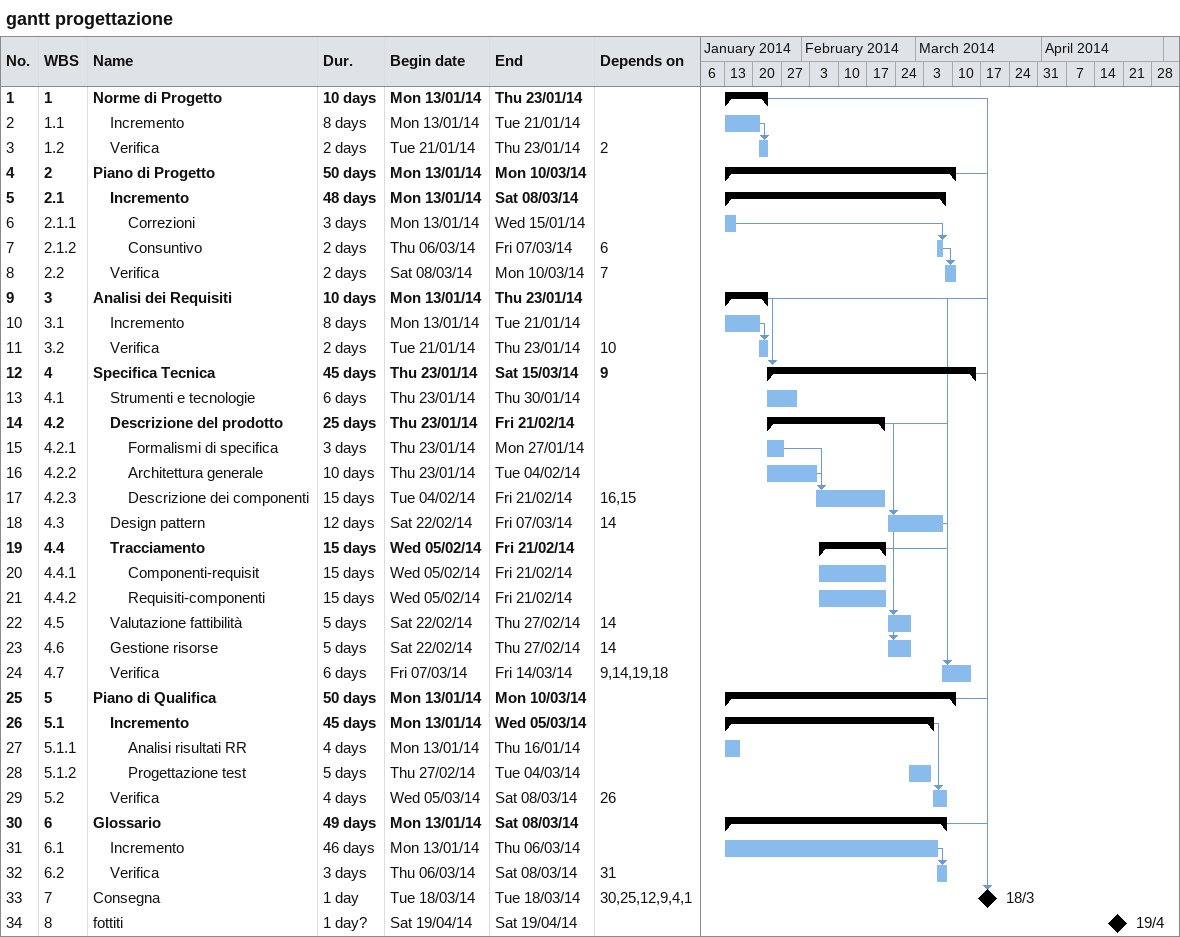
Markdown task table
gantt progettazione

| ID | WBS | Task | Duration | Start | Finish | Predecessors |
|---|---|---|---|---|---|---|
| 1 | 1 | **Norme di Progetto** | 10d | 2014-01-13 | 2014-01-23 |  |
| 2 | 1.1 | Incremento | 8d | 2014-01-13 | 2014-01-21 |  |
| 3 | 1.2 | Verifica | 2d | 2014-01-21 | 2014-01-23 | 2 |
| 4 | 2 | **Piano di Progetto** | 50d | 2014-01-13 | 2014-03-10 |  |
| 5 | 2.1 | **Incremento** | 48d | 2014-01-13 | 2014-03-08 |  |
| 6 | 2.1.1 | Correzioni | 3d | 2014-01-13 | 2014-01-15 |  |
| 7 | 2.1.2 | Consuntivo | 2d | 2014-03-06 | 2014-03-07 | 6 |
| 8 | 2.2 | Verifica | 2d | 2014-03-08 | 2014-03-10 | 7 |
| 9 | 3 | **Analisi dei Requisiti** | 10d | 2014-01-13 | 2014-01-23 |  |
| 10 | 3.1 | Incremento | 8d | 2014-01-13 | 2014-01-21 |  |
| 11 | 3.2 | Verifica | 2d | 2014-01-21 | 2014-01-23 | 10 |
| 12 | 4 | **Specifica Tecnica** | 45d | 2014-01-23 | 2014-03-15 | 9 |
| 13 | 4.1 | Strumenti e tecnologie | 6d | 2014-01-23 | 2014-01-30 |  |
| 14 | 4.2 | **Descrizione del prodotto** | 25d | 2014-01-23 | 2014-02-21 |  |
| 15 | 4.2.1 | Formalismi di specifica | 3d | 2014-01-23 | 2014-01-27 |  |
| 16 | 4.2.2 | Architettura generale | 10d | 2014-01-23 | 2014-02-04 |  |
| 17 | 4.2.3 | Descrizione dei componenti | 15d | 2014-02-04 | 2014-02-21 | 16, 15 |
| 18 | 4.3 | Design pattern | 12d | 2014-02-22 | 2014-03-07 | 14 |
| 19 | 4.4 | **Tracciamento** | 15d | 2014-02-05 | 2014-02-21 |  |
| 20 | 4.4.1 | Componenti-requisit | 15d | 2014-02-05 | 2014-02-21 |  |
| 21 | 4.4.2 | Requisiti-componenti | 15d | 2014-02-05 | 2014-02-21 |  |
| 22 | 4.5 | Valutazione fattibilità | 5d | 2014-02-22 | 2014-02-27 | 14 |
| 23 | 4.6 | Gestione risorse | 5d | 2014-02-22 | 2014-02-27 | 14 |
| 24 | 4.7 | Verifica | 6d | 2014-03-07 | 2014-03-14 | 9, 14, 19, 18 |
| 25 | 5 | **Piano di Qualifica** | 50d | 2014-01-13 | 2014-03-10 |  |
| 26 | 5.1 | **Incremento** | 45d | 2014-01-13 | 2014-03-05 |  |
| 27 | 5.1.1 | Analisi risultati RR | 4d | 2014-01-13 | 2014-01-16 |  |
| 28 | 5.1.2 | Progettazione test | 5d | 2014-02-27 | 2014-03-04 |  |
| 29 | 5.2 | Verifica | 4d | 2014-03-05 | 2014-03-08 | 26 |
| 30 | 6 | **Glossario** | 49d | 2014-01-13 | 2014-03-08 |  |
| 31 | 6.1 | Incremento | 46d | 2014-01-13 | 2014-03-06 |  |
| 32 | 6.2 | Verifica | 3d | 2014-03-06 | 2014-03-08 | 31 |
| 33 | 7 | Consegna | 1d | 2014-03-18 | 2014-03-18 | 30, 25, 12, 9, 4, 1 |
| 34 | 8 | fottiti | 1d? | 2014-04-19 | 2014-04-19 |  |
